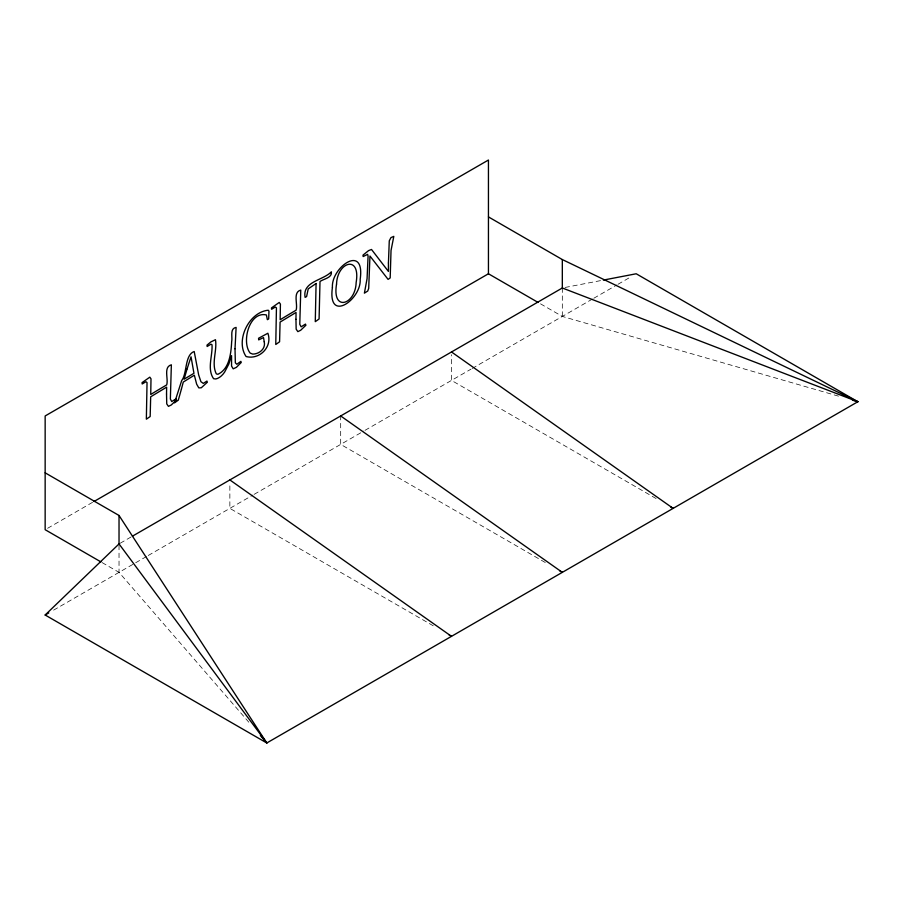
<?xml version="1.0" encoding="UTF-8"?>
<svg xmlns="http://www.w3.org/2000/svg" width="903" height="903" viewBox="0 0 903 903"><rect width="100%" height="100%" fill="white"/><g stroke="black" fill="none" stroke-linecap="round" stroke-linejoin="round"><path stroke-width="0.68" stroke-dasharray="4.51 3.39" d="M47.588 528.289L92.772 502.203M120.246 543.222L131.206 536.89M53.627 610.123L147.042 556.192M148.261 555.48L252.998 495.013M254.206 494.313L363.819 431.036M365.038 430.325L470.982 369.158M472.201 368.458L592.605 298.949M593.813 298.25L616.828 284.964M618.036 284.264L631.355 276.566M565.064 287.459L601.996 280.348M540.525 303.837L562.321 316.422L840.309 396.677M656.097 498.535L451.5 380.411L451.5 354.676M545.277 562.513L340.679 444.389L340.679 415.956M433.237 625.79L229.859 508.378L229.859 482.642M102.073 562.569L119.027 572.355L250.176 723.788M562.321 287.989L562.321 316.422M119.027 545.277L119.027 572.355"/><path stroke-width="1.35" d="M603.373 280.088L636.209 273.767L857.85 401.733L266.791 742.977L45.15 615.011L119.027 543.922L119.027 515.478L45.15 472.822M94.002 501.504L488.444 273.767L538.098 302.437M132.425 536.19L562.321 287.989L857.85 401.733L852.455 400.176M45.15 615.011L48.785 612.911M488.444 216.901L562.321 259.556L857.85 401.733M670.715 506.967L673.141 508.378L451.5 351.967M559.883 570.956L562.321 572.355L340.679 415.956M449.062 634.933L451.5 636.344L229.859 479.933M100.865 561.869L45.15 529.7L45.15 415.956L488.444 160.023L488.444 273.767M260.335 735.516L266.791 742.977L119.027 515.478M119.027 543.922L266.791 742.977M562.321 259.556L562.321 287.989M166.536 394.024L166.739 403.889L168.443 406.361L171.265 404.973L176.48 399.973L176.062 398.799L171.739 401.553L170.362 399.024L171.356 364.801C163.15 367.002 168.624 378.876 166.694 384.904L162.687 387.263A733.778 423.642 -60 0 0 150.733 394.476L151.004 378.854L149.819 377.161L142.042 382.635L142.189 383.989L145.925 381.743L147.031 382.567L146.354 419.195L150.169 416.509L150.677 396.801L166.637 387.15L166.536 394.024M295.958 319.312L296.161 329.166L297.866 331.638L300.676 330.261L305.891 325.261L305.474 324.087L301.15 326.841L299.773 324.301L300.767 290.077C292.572 292.279 298.035 304.153 296.116 310.18L292.098 312.54A733.778 423.642 -60 0 0 280.144 319.764L280.415 304.13L279.23 302.449L271.453 307.923L271.6 309.277L275.336 307.02L276.442 307.855L275.765 344.483L279.58 341.786L280.088 322.089L296.049 312.438L295.958 319.312M388.437 262.976L388.425 271.442L371.517 249.476L368.593 250.605L362.983 255.131L363.153 256.554L367.623 254.353L368.074 256.226L367.069 278.621L364.394 293.148L367.724 291.048L368.695 288.373L369.959 256.023L388.087 279.388L390.186 277.932L391.033 250.481L393.81 236.36L390.931 237.636L389.272 240.864L388.437 262.976M316.084 283.508L315.271 321.671L319.086 318.973L320.001 281.488C323.59 278.835 332.394 277.887 331.378 271.837C322.766 280.596 302.178 281.454 305.112 297.38L306.602 296.568L308.216 288.892L316.084 283.508M235.017 348.761L235.344 362.825L236.857 364.259L240.875 361.347L241.259 362.487L236.372 367.352L233.2 368.83L231.563 366.076L231.54 355.624L228.843 364.022L224.621 372.104A13.319 7.687 -60 0 1 215.817 378.967L213.605 378.718C206.81 369.067 212.724 355.805 212.013 344.754L210.952 344.178L207.148 346.504L206.99 345.127L210.839 341.944L215.467 339.697C217.318 350.68 211.088 363.412 216.325 373.887L217.871 374.305C229.554 368.932 231.055 353.073 231.665 341.65C232.714 337.056 229.531 328.523 236.112 327.405L235.017 348.761M264.24 341.808C265.877 348.761 259.206 354.111 252.761 354.089L250.199 353.129C241.236 342.169 249.228 310.959 266.385 314.955L267.367 319.673L268.676 318.951L268.959 311.084L268.27 310.226C248.923 312.02 235.13 340.612 246.101 356.538C259.432 360.105 272.774 346.887 267.875 333.241L258.574 338.253L258.676 339.889L263.518 337.587L264.24 341.808M336.548 284.095C331.819 312.314 355.466 304.875 356.143 282.594C360.861 254.364 337.214 261.802 336.548 284.095M332.417 287.368C327.27 323.895 361.493 299.424 360.184 279.354C365.331 242.828 331.119 267.311 332.417 287.368M181.424 389.035L178.309 400.153L174.527 402.873L181.672 380.603C187.226 373.74 184.584 354.823 194.201 351.515L198.66 374.903L200.917 381.698L203.31 383.403L206.934 381.066L207.351 382.24L201.267 387.782L198.807 387.895L196.651 384.159L194.348 375.208L183.286 382.048L181.424 389.035M187.09 368.875L184.088 379.192L193.953 373.3L191.03 356.787L187.09 368.875"/></g></svg>
